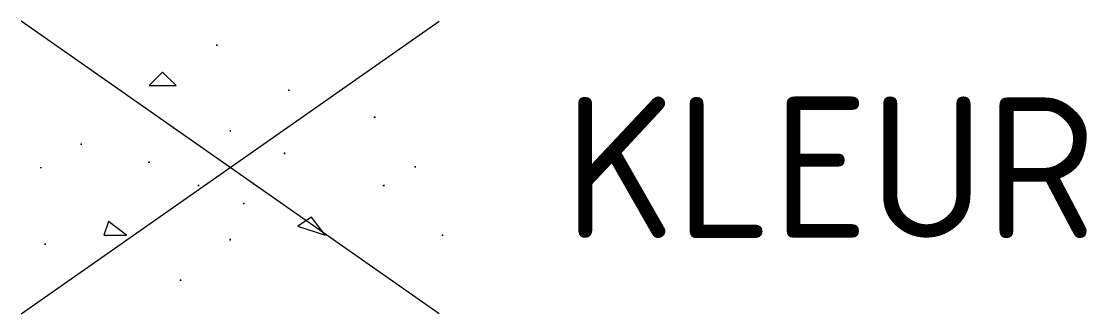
# Model space of a CAD drawing. Extents: x -2.7 to 10.9, y -1.9 to 1.9.
import ezdxf
from ezdxf.enums import TextEntityAlignment as Align

# ---------------------------------------------------------------- set-up
doc = ezdxf.new("R2010")
doc.units = 0
doc.styles.add('NLCS-ISO', font='NLCS-ISO.ttf')

msp = doc.modelspace()

# ---------------------------------------------------------------- linework, layer by layer
for p, q in [((-2.662, -1.864), (2.662, 1.864)), ((2.662, -1.864), (-2.662, 1.864)), ((-0.181, 1.561), (-0.164, 1.561)), ((-0.173, 1.57), (-0.173, 1.552)), ((-0.863, 1.216), (-1.035, 1.044)), ((-0.69, 1.044), (-0.863, 1.216)), ((-1.035, 1.044), (-0.69, 1.044)), ((0.739, 0.986), (0.756, 0.986)), ((0.748, 0.995), (0.748, 0.978)), ((1.831, 0.641), (1.849, 0.641)), ((1.84, 0.65), (1.84, 0.633)), ((0, 0.477), (0, 0.46)), ((0, 0.469), (0.009, 0.469)), ((-1.906, 0.296), (-1.889, 0.296)), ((-1.898, 0.305), (-1.898, 0.287)), ((0.681, 0.181), (0.699, 0.181)), ((0.69, 0.19), (0.69, 0.172)), ((-1.044, 0.066), (-1.026, 0.066)), ((-1.035, 0.075), (-1.035, 0.058)), ((2.349, 0.009), (2.366, 0.009)), ((2.357, 0.017), (2.357, 0)), ((-2.424, 0), (-2.406, 0)), ((-2.415, 0), (-2.415, -0.009)), ((-0.411, -0.23), (-0.394, -0.23)), ((-0.403, -0.221), (-0.403, -0.239)), ((1.946, -0.23), (1.964, -0.23)), ((1.955, -0.221), (1.955, -0.239)), ((0.164, -0.46), (0.181, -0.46)), ((0.172, -0.451), (0.172, -0.469)), ((1.035, -0.633), (0.862, -0.748)), ((1.208, -0.863), (1.035, -0.633)), ((-1.553, -0.69), (-1.61, -0.863)), ((-1.323, -0.863), (-1.553, -0.69)), ((0.862, -0.748), (1.208, -0.863)), ((-1.61, -0.863), (-1.323, -0.863)), ((-0.009, -0.92), (0, -0.92)), ((0, -0.911), (0, -0.929)), ((2.694, -0.863), (2.711, -0.863)), ((2.703, -0.854), (2.703, -0.871)), ((-2.366, -0.978), (-2.349, -0.978)), ((-2.358, -0.969), (-2.358, -0.986)), ((-0.641, -1.438), (-0.624, -1.438)), ((-0.633, -1.429), (-0.633, -1.446))]:
    msp.add_line(p, q)

# ---------------------------------------------------------------- texts
at = {"style": 'NLCS-ISO'}
msp.add_attdef('KLEUR', text='', height=1.8, dxfattribs=at).set_placement((4.25, 0), align=Align.MIDDLE_LEFT)

doc.saveas('drawing.dxf')
